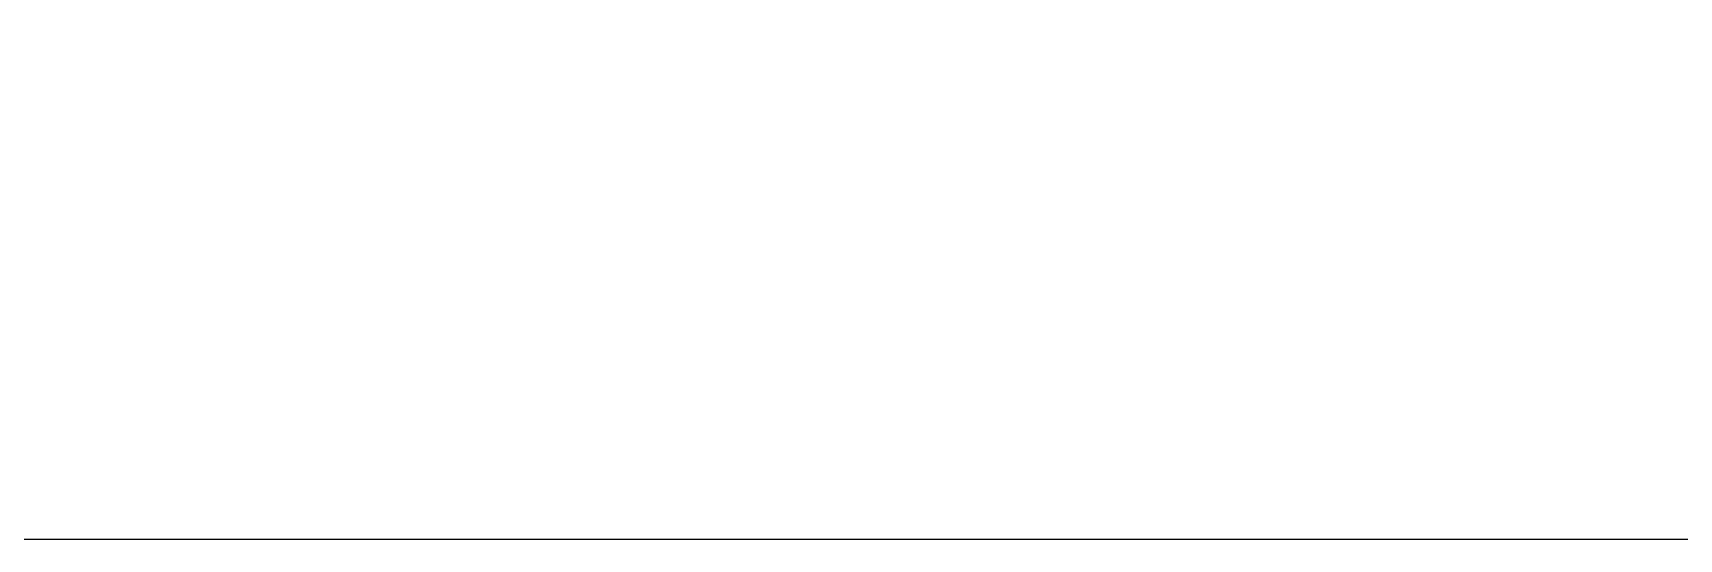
# Model space of a CAD drawing. Header units: centimetres. Extents: x 0 to 1084401, y -139216 to 99734.
# Drawn here: x 909748.68 to 909781.18, y 10432.01 to 10442.01 of the extents above; entities that cross this region are included whole.
import ezdxf

# ---------------------------------------------------------------- set-up
doc = ezdxf.new("R2010")
doc.units = ezdxf.units.CM
doc.header["$LTSCALE"] = 4
doc.layers.add('0.6', color=6, linetype='Continuous')

msp = doc.modelspace()

# ---------------------------------------------------------------- linework, layer by layer
at = {"layer": '0.6'}
msp.add_lwpolyline([(909715.2346801861, 10432.01251930817), (909915.2346801861, 10432.01251930817), (909915.2346801861, 10442.01251930817)], dxfattribs=at)

doc.saveas('drawing.dxf')
